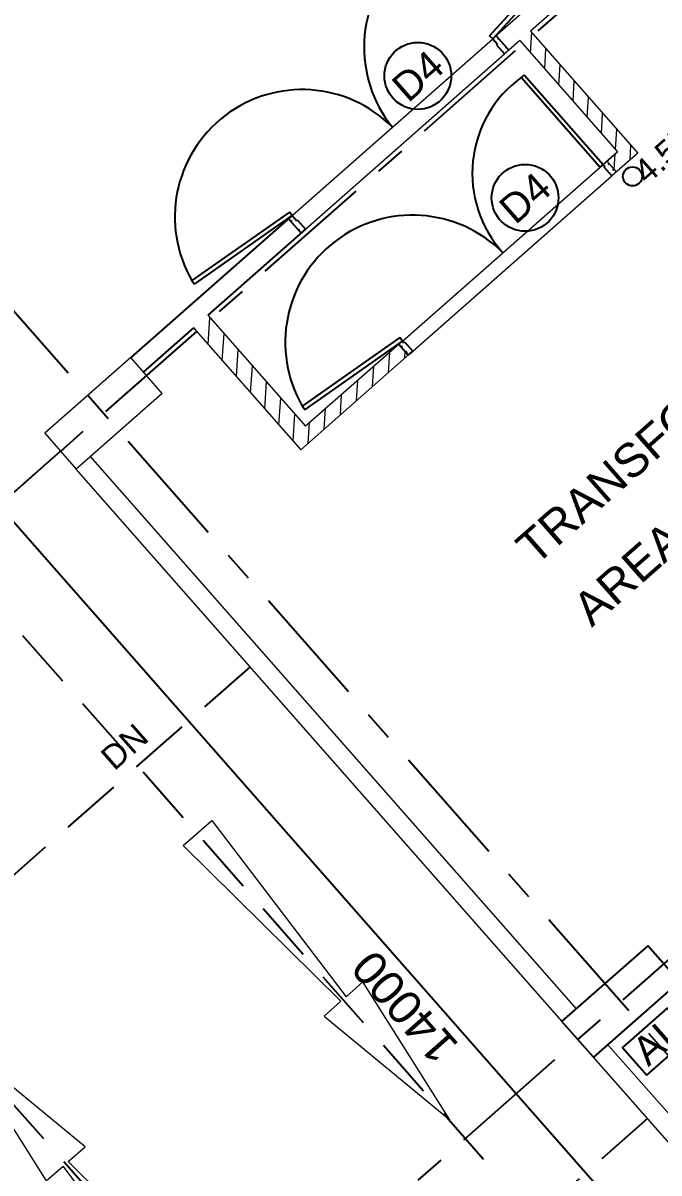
# Model space of a CAD drawing. Header units: millimetres. Extents: x 833681652 to 834427839, y 817425676 to 818089765.
# Drawn here: x 834316627 to 834323288, y 818004477 to 818016513 of the extents above; entities that cross this region are included whole.
import ezdxf
from ezdxf.enums import TextEntityAlignment as Align

# ---------------------------------------------------------------- set-up
doc = ezdxf.new("R2010")
doc.units = ezdxf.units.MM
doc.header["$LTSCALE"] = 100
doc.linetypes.add('Grid Line', pattern=[22.225, 12.7, -3.175, 3.175, -3.175])
doc.linetypes.add('Hidden', pattern=[9.525, 6.35, -3.175])
for name, color, linetype in [('A-COLS', 3, 'Continuous'), ('DLN020__', 6, 'Continuous'), ('DLN030_1', 1, 'Continuous'), ('DLN036__AFF+', 7, 'Continuous'), ('DLN0401_', 7, 'Continuous'), ('DLN043__Room Name', 7, 'Continuous'), ('DLN323__Window & Door openings', 7, 'Continuous'), ('DLN580__', 4, 'Continuous'), ('DLN810__', 1, 'Continuous'), ('FITDOOR', 7, 'Continuous')]:
    doc.layers.add(name, color=color, linetype=linetype)
for name, color, linetype, lineweight in [('A-WALL', 7, 'Continuous', 9), ('A030_2', 1, 'Continuous', 0), ('A829_ROAD', 1, 'Continuous', 0), ('Pump Station Outline', 5, 'Hidden', 9)]:
    doc.layers.add(name, color=color, linetype=linetype, lineweight=lineweight)
doc.styles.get("Standard").update_dxf_attribs({"font": 'swiss.ttf'})
doc.styles.add('Swis721tBT', font='swissl.ttf')
doc.dimstyles.new('INTDIM', dxfattribs={"dimtxt": 200, "dimasz": 125, "dimexe": 100, "dimexo": 150, "dimgap": 80, "dimtad": 1, "dimdec": 0, "dimzin": 9, "dimdsep": 46, "dimtxsty": 'Swis721tBT', "dimblk": 'OPEN30', "dimcen": -125, "dimclrd": 256, "dimclre": 256, "dimclrt": 2, "dimaunit": 1, "dimadec": 1, "dimazin": 0, "dimtfac": 0.444444, "dimtdec": 0, "dimtix": 1, "dimtmove": 2, "dimatfit": 3, "dimldrblk": 'OPEN30', "dimfxl": 0, "dimtolj": 1, "dimlwd": -1, "dimlwe": -1, "dimarcsym": 0})
doc.dimstyles.new('INTDIM350', dxfattribs={"dimtxt": 350, "dimasz": 200, "dimexe": 100, "dimexo": 150, "dimgap": 100, "dimtad": 1, "dimdec": 0, "dimzin": 9, "dimdsep": 46, "dimtxsty": 'Swis721tBT', "dimblk": 'OPEN30', "dimcen": -125, "dimclrd": 256, "dimclre": 256, "dimclrt": 2, "dimaunit": 1, "dimadec": 1, "dimazin": 0, "dimtfac": 0.444444, "dimtdec": 0, "dimtix": 1, "dimtmove": 2, "dimatfit": 3, "dimldrblk": 'OPEN30', "dimfxl": 0, "dimtolj": 1, "dimlwd": -1, "dimlwe": -1, "dimarcsym": 0})
pattern_1 = [(86.3502, (834261331.75, 817978739.76), (-158.42802, 10.1057), [])]

# ---------------------------------------------------------------- blocks, each defined once
blk = doc.blocks.new('_Open30')
at = {"color": 0, "linetype": 'ByBlock', "lineweight": -2}
for p, q in [((-1, 0.268), (0, 0)), ((0, 0), (-1, -0.268)), ((0, 0), (-1, 0))]:
    blk.add_line(p, q, dxfattribs=at)
blk = doc.blocks.new('*D190')
at = {"layer": 'Defpoints', "color": 0}
for p in [(834319727, 818041194), (834320493, 818040324), (834269206, 817996732)]:
    blk.add_point(p, dxfattribs=at)
at = {"layer": 'DLN030_1', "linetype": 'Continuous'}
for p, q in [((834319826, 818041082), (834320559, 818040249)), ((834270122, 817995994), (834320343, 818040192)), ((834269305, 817996619), (834270038, 817995787))]:
    blk.add_line(p, q, dxfattribs=at)
at = {"layer": 'DLN030_1', "xscale": 200, "yscale": 200, "zscale": 200}
for p, rotation in [((834320493, 818040324), 41.35026467986027), ((834269972, 817995862), 221.3502646798603)]:
    blk.add_blockref('_Open30', p, dxfattribs=dict(at, rotation=rotation))
at = {"layer": 'DLN030_1', "color": 2, "insert": (834295344, 818019178), "char_height": 400, "attachment_point": 1, "rotation": 41.3503, "line_spacing_factor": 0.938532, "style": 'Swis721tBT'}
blk.add_mtext('\\A1;67300', dxfattribs=at)
blk = doc.blocks.new('A05-_14-flat-3')
at = {"layer": 'A829_ROAD'}
for p, q in [((-275, 3909), (275, 3909)), ((-50, 709), (-275, 3909)), ((275, 3909), (50, 709)), ((-375, 709), (0, -1624)), ((-50, 709), (-375, 709)), ((0, -1624), (375, 709)), ((375, 709), (50, 709))]:
    blk.add_line(p, q, dxfattribs=at)
blk = doc.blocks.new('*D232')
at = {"layer": 'Defpoints', "color": 0}
for p in [(834316210, 818011653), (834325459, 818001143), (834325459, 818001143)]:
    blk.add_point(p, dxfattribs=at)
at = {"layer": 'DLN030_1', "linetype": 'Continuous'}
for p, q in [((834316098, 818011554), (834316135, 818011587)), ((834316342, 818011503), (834325327, 818001293)), ((834325572, 818001242), (834325534, 818001209))]:
    blk.add_line(p, q, dxfattribs=at)
at = {"layer": 'DLN030_1', "xscale": 200, "yscale": 200, "zscale": 200}
for p, rotation in [((834316210, 818011653), 131.3502635480299), ((834325459, 818001143), 311.3502635480299)]:
    blk.add_blockref('_Open30', p, dxfattribs=dict(at, rotation=rotation))
at = {"layer": 'DLN030_1', "color": 2, "insert": (834320625, 818006213), "char_height": 350, "attachment_point": 5, "rotation": 131.3503, "style": 'Swis721tBT'}
blk.add_mtext('\\A1;14000', dxfattribs=at)

msp = doc.modelspace()

# ---------------------------------------------------------------- hatches: boundary and pattern name
at = {"layer": 'A-WALL'}
h = msp.add_hatch(dxfattribs=at)
h.set_pattern_fill('ANSI31', scale=50)
h.set_pattern_definition(pattern_1)
h.paths.add_polyline_path([(834322839.1, 818014953.9), (834323064.4, 818015152.1), (834321941.2, 818016428.3), (834321828.6, 818016329.2), (834322852.6, 818015165.6), (834322740, 818015066.5)])
h = msp.add_hatch(dxfattribs=at)
h.set_pattern_fill('ANSI31', scale=50)
h.set_pattern_definition(pattern_1)
h.paths.add_polyline_path([(834318413, 818013323.2), (834319536.1, 818012047), (834320662.2, 818013038), (834320563.1, 818013150.6), (834319587.2, 818012291.8), (834318563.1, 818013455.3)])
at = {"layer": 'Pump Station Outline', "linetype": 'Continuous'}
h = msp.add_hatch(dxfattribs=at)
h.set_pattern_fill('ANSI31', color=1, scale=150, angle=0.00007)
h.set_pattern_definition([(86.35026355, (1453995.6, 237198.8), (-475.28409174, 30.3165737), [])])
edge = h.paths.add_edge_path()
edge.add_line((834354640.1, 818002848.6), (834339550.1, 818019994.9))
edge.add_arc((834332769.1, 818014189.8), 8926.4, 40.56609, 101.81349)
edge.add_line((834330941.6, 818022927.2), (834325382.3, 818029282))
edge.add_line((834325382.3, 818029282), (834316073.9, 818021089.5))
edge.add_line((834316073.9, 818021089.5), (834312702.3, 818024882.8))
edge.add_line((834312702.3, 818024882.8), (834323801.3, 818034650.7))
edge.add_line((834323801.3, 818034650.7), (834328681.1, 818038945.1))
edge.add_line((834328681.1, 818038945.1), (834328813.1, 818038795.1))
edge.add_line((834328813.1, 818038795.1), (834334102.2, 818043449.9))
edge.add_arc((834369806, 818077546.1), 49369.2, 223.68063, 266.3964)
edge.add_line((834366703, 818028274.6), (834367678.3, 818014323.2))
edge.add_line((834367678.3, 818014323.2), (834354640.1, 818002848.6))

# ---------------------------------------------------------------- linework, layer by layer
at = {"layer": 'A-COLS', "lineweight": 18}
for p, q in [((834317755.1, 818013011.2), (834316854.3, 818012218.4)), ((834318085.5, 818012635.8), (834317755.1, 818013011.2)), ((834318085.5, 818012635.8), (834317184.6, 818011843)), ((834316854.3, 818012218.4), (834317184.6, 818011843))]:
    msp.add_line(p, q, dxfattribs=at)
at = {"layer": 'A-COLS'}
msp.add_lwpolyline([(834322271.5, 818006063.1), (834323172.3, 818006855.9), (834323502.6, 818006480.5), (834322601.8, 818005687.7)], close=True, dxfattribs=at)
at = {"layer": 'A-WALL', "lineweight": 18}
for p, q in [((834323009.9, 818017635.8, -0.1), (834321593, 818016388.8, 0)), ((834323142, 818017485.7, -0.1), (834321941, 818016428.6, -0.6)), ((834321715.7, 818016230.4, 0), (834321668.8, 818016189.1, 0))]:
    msp.add_line(p, q, dxfattribs=at)
at = {"layer": 'A-WALL'}
for p, q in [((834321941, 818016428.6, -0.6), (834323064.1, 818015152.4, -0.6)), ((834321828.3, 818016329.5, 0), (834321715.7, 818016230.4, 0)), ((834321828.3, 818016329.5, 0), (834322852.4, 818015165.9, 0)), ((834322739.8, 818015066.8, 0), (834322838.9, 818014954.2, 0)), ((834323064.1, 818015152.4, -0.6), (834322792, 818014912.9, 0)), ((834318562.9, 818013455.6, 0), (834319586.9, 818012292.1, 0)), ((834318412.7, 818013323.5, -0.1), (834319535.9, 818012047.3, 0)), ((834320600.3, 818013184, 0), (834319586.9, 818012292.1, -0.1)), ((834320699.4, 818013071.4, 0), (834319535.9, 818012047.3, -0.1)), ((834322421.9, 818006194.9), (834317334.8, 818011975.2)), ((834322271.7, 818006062.8), (834317184.6, 818011843)), ((834325031.5, 818003229.7), (834322752.2, 818005819.5)), ((834326103.5, 818001708.8), (834322602, 818005687.4))]:
    msp.add_line(p, q, dxfattribs=at)
at = {"layer": 'A-WALL', "color": 1}
for p, q in [((834319444.2, 818014497.7, 0), (834321546.1, 818016347.5, 0)), ((834319585.7, 818014355.8, 0), (834321668.8, 818016189.1, 0)), ((834320600.3, 818013184, -0.1), (834322702.2, 818015033.8, -0.1)), ((834320708.8, 818013079.6, -0.1), (834322792, 818014913, -0.1))]:
    msp.add_line(p, q, dxfattribs=at)
at = {"layer": 'A-WALL', "lineweight": 25}
for p, q in [((834321583.6, 818016380.5, 0), (834321715.7, 818016230.4, 0)), ((834319406.6, 818014464.6, 0), (834319538.8, 818014314.5, 0))]:
    msp.add_line(p, q, dxfattribs=at)
at = {"layer": 'DLN020__', "linetype": 'Grid Line'}
for p, q in [((834338465.2, 818030904.6), (834269127.3, 817969881.9)), ((834367022.1, 817956122.6), (834303257.4, 818028576.2)), ((834343882.6, 818024749), (834274544.7, 817963726.3))]:
    msp.add_line(p, q, dxfattribs=at)
at = {"layer": 'DLN036__AFF+'}
for p, q in [((834322702.2, 818015033.8, 0), (834322852.4, 818015165.9, 0)), ((834319444.2, 818014497.7, 0), (834317755.1, 818013011.2, -0.1)), ((834318412.7, 818013323.5, -0.1), (834317887.3, 818012861, -0.1))]:
    msp.add_line(p, q, dxfattribs=at)
at = {"layer": 'DLN0401_', "color": 4}
msp.add_lwpolyline([(834323160.8, 818005501.2), (834323628.5, 818005912.8), (834323373.7, 818006202.3), (834322906, 818005790.7)], close=True, dxfattribs=at)
at = {"layer": 'DLN0401_', "color": 0}
for centre in [(834320761.8, 818015959.2), (834321884.9, 818014683, 0)]:
    msp.add_circle(centre, 350, dxfattribs=at)
at = {"layer": 'DLN323__Window & Door openings'}
for p, q in [((834322669.2, 818015071.3, 0), (834322718.8, 818015015, 0)), ((834322709.4, 818015006.8, 0), (834322718.8, 818015015, 0)), ((834322709.4, 818015006.8, 0), (834322792, 818014912.9, 0)), ((834322755.5, 818015030.8, 0), (834322764.5, 818015038.7, 0)), ((834322805.1, 818014974.5, 0), (834322814.1, 818014982.4, 0)), ((834320562.8, 818013150.9, 0), (834320661.9, 818013038.3, -0.1)), ((834320600.3, 818013184, -0.1), (834320574.4, 818013220.7, -0.1)), ((834320600.3, 818013184, 0), (834320616.8, 818013165.2, -0.1)), ((834320626.2, 818013173.4, -0.1), (834320616.8, 818013165.2, -0.1)), ((834320626.2, 818013173.4, -0.1), (834320708.8, 818013079.6, -0.1)), ((834320596.6, 818013130.7, -0.1), (834320587.6, 818013122.8, -0.1)), ((834320646.1, 818013074.4, -0.1), (834320637.1, 818013066.5, -0.1)), ((834320708.8, 818013079.6, -0.1), (834320661.9, 818013038.3, -0.1))]:
    msp.add_line(p, q, dxfattribs=at)
at = {"layer": 'DLN323__Window & Door openings', "elevation": 0}
msp.add_lwpolyline([(834321876.4, 818015972.2), (834322702.2, 818015033.8), (834322668.5, 818015004.1), (834321842.6, 818015942.4)], close=True, dxfattribs=at)
at = {"layer": 'DLN323__Window & Door openings', "color": 6}
msp.add_arc((834322573.1, 818014939.4, 0), 1240.8, 126.06423, 222.01994, dxfattribs=at)
at = {"layer": 'DLN580__'}
msp.add_circle((834323010.3, 818014907.5, 0), 100, dxfattribs=at)
msp.add_circle((834323010.3, 818014907.5, 0), 100, dxfattribs=at)
at = {"layer": 'DLN810__', "linetype": 'Hidden'}
for p, q in [((834317019.5, 818012030.7, -0.1), (834312177.5, 818007769.4)), ((834323967, 818001758.5), (834315840.1, 818010992.8, 0)), ((834319004.6, 818009775.1, -0.1), (834314162.6, 818005513.8, -0.1)), ((834321248.7, 817999827.7), (834313350.7, 818008801.9, 0)), ((834323166.7, 818005045.8), (834318324.8, 818000784.6, 0))]:
    msp.add_line(p, q, dxfattribs=at)
at = {"layer": 'FITDOOR'}
for p, q in [((834321512.9, 818016377.9, 0), (834322355, 818017301.3, 0)), ((834322388.2, 818017270.9, 0), (834321546.1, 818016347.5, 0)), ((834321555.5, 818016355.8, 0), (834321593, 818016388.8, 0)), ((834321546.1, 818016347.5, -0.1), (834321512.9, 818016377.9, -0.1)), ((834321546.1, 818016347.5, 0), (834321512.9, 818016377.9, 0)), ((834321546.1, 818016347.5, 0), (834321595.6, 818016291.2, 0)), ((834321586.2, 818016282.9, 0), (834321595.6, 818016291.2, 0)), ((834321586.2, 818016282.9, 0), (834321668.8, 818016189.1, 0)), ((834321599.4, 818016344.5, 0), (834321608.4, 818016352.4, 0)), ((834321682, 818016250.6, 0), (834321691, 818016258.5, 0)), ((834319418.2, 818014534.4, 0), (834318395.3, 818013816.5, 0)), ((834318421.2, 818013779.7, 0), (834319444.2, 818014497.7, 0)), ((834319444.2, 818014497.7, 0), (834319406.6, 818014464.6, 0)), ((834319444.2, 818014497.7, 0), (834319418.2, 818014534.4, 0)), ((834319444.2, 818014497.7, 0), (834319493.7, 818014441.4, 0)), ((834319585.7, 818014355.8, 0), (834318562.9, 818013455.6, 0)), ((834319440.4, 818014444.4, 0), (834319431.4, 818014436.5, 0)), ((834319503.1, 818014449.6, 0), (834319493.7, 818014441.4, 0)), ((834319503.1, 818014449.6, 0), (834319585.7, 818014355.8, 0)), ((834319523, 818014350.6, 0), (834319514, 818014342.6, 0)), ((834319576.3, 818014347.5, 0), (834319529.4, 818014306.2, 0)), ((834318420.7, 818013779.3, 0), (834318394.7, 818013816.1, 0)), ((834320574.4, 818013220.7, -0.1), (834319551.4, 818012502.8, -0.1)), ((834319577.4, 818012466, -0.1), (834320600.3, 818013184, -0.1)), ((834319576.8, 818012465.6, -0.1), (834319550.9, 818012502.4, -0.1))]:
    msp.add_line(p, q, dxfattribs=at)
at = {"layer": 'FITDOOR', "color": 6}
for centre, radius, start, end in [((834321528.7, 818016259.4, 0), 1329.8, 51.58444, 218.99456), ((834319549.8, 818014482.8, 0), 1333, 44.83616, 209.98905), ((834320706, 818013169.1, 0), 1333, 44.83616, 209.98905)]:
    msp.add_arc(centre, radius, start, end, dxfattribs=at)

# ---------------------------------------------------------------- block references
at = {"layer": 'A030_2'}
for p, xscale, yscale, zscale, rotation in [((834320321.8, 818005913.3), 0.7229092483945704, 0.7229092483945704, 0.7229092483945704, 41.35026353979185), ((834316734.2, 818004956.8), 0.7229092483945709, 0.7229092483945709, 0.7229092483945709, 221.3502635397918)]:
    msp.add_blockref('A05-_14-flat-3', p, dxfattribs=dict(at, xscale=xscale, yscale=yscale, zscale=zscale, rotation=rotation))

# ---------------------------------------------------------------- texts
at = {"layer": 'DLN0401_', "style": 'Swis721tBT'}
for p in [(834320761.8, 818015959.2), (834321884.9, 818014683, 0)]:
    msp.add_text('D4', height=300, rotation=41.3502, dxfattribs=at).set_placement(p, align=Align.MIDDLE_CENTER)
at = {"layer": 'DLN0401_'}
msp.add_text('DN', height=250, rotation=41.3502, dxfattribs=at).set_placement((834317582.4, 818008678.3))
at = {"layer": 'DLN0401_', "color": 4}
msp.add_text('AL', height=300, rotation=41.3502, dxfattribs=at).set_placement((834323175.4, 818005582.6))
at = {"layer": 'DLN0401_', "color": 0, "insert": (834322351.9, 818010444.7), "char_height": 350, "width": 4723.109, "attachment_point": 1, "rotation": 41.3502, "line_spacing_factor": 1.00667}
msp.add_mtext('AREA = 89.367 s.m.', dxfattribs=at)
at = {"layer": 'DLN043__Room Name', "insert": (834321759.9, 818011085.9, 0.1), "char_height": 350, "width": 8739.988, "attachment_point": 1, "rotation": 41.35026, "line_spacing_factor": 1.00667}
msp.add_mtext('TRANSFORMER ROOM', dxfattribs=at)
at = {"layer": 'DLN580__', "style": 'Swis721tBT'}
msp.add_text('4.5kg', height=250, rotation=41.3502, dxfattribs=at).set_placement((834323162.1, 818014814.4, 0))

# ---------------------------------------------------------------- dimensions: what is measured, and where the dimension line sits
at = {"layer": 'DLN030_1'}
dim = msp.add_linear_dim(base=(834320492.9, 818040324.5), p1=(834269206.2, 817996731.9), p2=(834319727.3, 818041194.3), angle=41.35026, dimstyle='INTDIM', override={"dimtxt": 400, "dimasz": 200, "dimarcsym": 2}, dxfattribs=at)
dim.commit()
dim.dimension.update_dxf_attribs({"geometry": '*D190', "text_midpoint": (834296059.7, 818019453), "dimtype": 160})
dim = msp.add_linear_dim(base=(834325459.4, 818001143.2, 0), p1=(834316210.1, 818011652.8, 0), p2=(834325459.4, 818001143.2, 0), angle=131.35026, dimstyle='INTDIM350', dxfattribs=at)
dim.commit()
dim.dimension.update_dxf_attribs({"geometry": '*D232', "text_midpoint": (834320624.6, 818006213.1, 0)})

doc.saveas('drawing.dxf')
